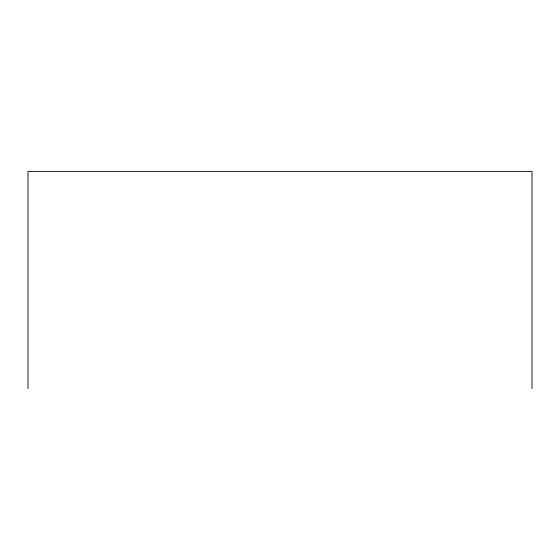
<?xml version="1.0" encoding="UTF-8"?>
<svg xmlns="http://www.w3.org/2000/svg" width="560" height="560" viewBox="0 0 560 560"><rect width="100%" height="100%" fill="white"/><g stroke="black" fill="none" stroke-linecap="round" stroke-linejoin="round"><path stroke-width="0.84" d="M532 388.612L532 171.388L28 171.388L28 388.612"/></g></svg>
